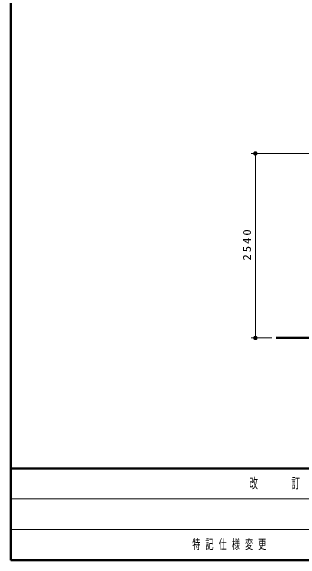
# Model space of a CAD drawing. Units: millimetres on the paper, scale 1:60. Extents: x -385 to 0, y -302 to 267.
# Drawn here: x -385 to -318.4, y 0 to 125.9 of the extents above; entities that cross this region are included whole.
import ezdxf

# ---------------------------------------------------------------- set-up
doc = ezdxf.new("R2010")
doc.units = ezdxf.units.MM
doc.layers.add('LY_1', color=140, linetype='Continuous', lineweight=50)
doc.styles.add('ＭＳ ゴシック', font='')
doc.styles.get('ＭＳ ゴシック').set_extended_font_data('MS Gothic')

# ---------------------------------------------------------------- blocks, each defined once
blk = doc.blocks.new('filled_dot')
at = {"color": 0, "linetype": 'Continuous', "lineweight": -2, "const_width": 1.25}
blk.add_lwpolyline([(-0.625, 0, 1), (0.625, 0, 1)], format="xyb", close=True, dxfattribs=at)

msp = doc.modelspace()

# ---------------------------------------------------------------- linework, layer by layer
at = {"layer": 'LY_1', "color": 7}
for p, q in [((-385, 267), (-385, 0)), ((-324.094, 50.933), (-213.227, 50.933)), ((-385, 21), (0, 21)), ((-385, 0), (0, 0))]:
    msp.add_line(p, q, dxfattribs=at)
at = {"layer": 'LY_1', "color": 7, "lineweight": 13}
for p, q in [((-261.815, 93.266), (-329.847, 93.266)), ((-328.847, 50.933), (-328.847, 93.266)), ((-325.094, 50.933), (-329.847, 50.933)), ((-385, 14), (-243.5, 14)), ((-385, 7), (-243.5, 7))]:
    msp.add_line(p, q, dxfattribs=at)

# ---------------------------------------------------------------- block references
at = {"layer": 'LY_1', "color": 7, "lineweight": 13, "xscale": 0.4, "yscale": 0.4}
for p, rotation in [((-328.847, 93.266), 270), ((-328.847, 50.933), 90)]:
    msp.add_blockref('filled_dot', p, dxfattribs=dict(at, rotation=rotation))

# ---------------------------------------------------------------- texts
at = {"layer": 'LY_1', "color": 7, "insert": (-329.847, 72.509), "char_height": 1.833, "attachment_point": 8, "rotation": 90, "style": 'ＭＳ ゴシック'}
msp.add_mtext('\\T1.33;\\W1.15;2540', dxfattribs=at)
at = {"layer": 'LY_1', "color": 7, "style": 'ＭＳ ゴシック'}
for s, insert, char_height, attachment_point in [('\\T1.64;\\W0.6;改\u3000\u3000訂\u3000\u3000事\u3000\u3000項', (-330.25, 17.5), 2.346, 4), ('\\T1.64;\\W0.6;特記仕様変更', (-334.25, 3.5), 2.199, 5)]:
    msp.add_mtext(s, dxfattribs=dict(at, insert=insert, char_height=char_height, attachment_point=attachment_point))

doc.saveas('drawing.dxf')
